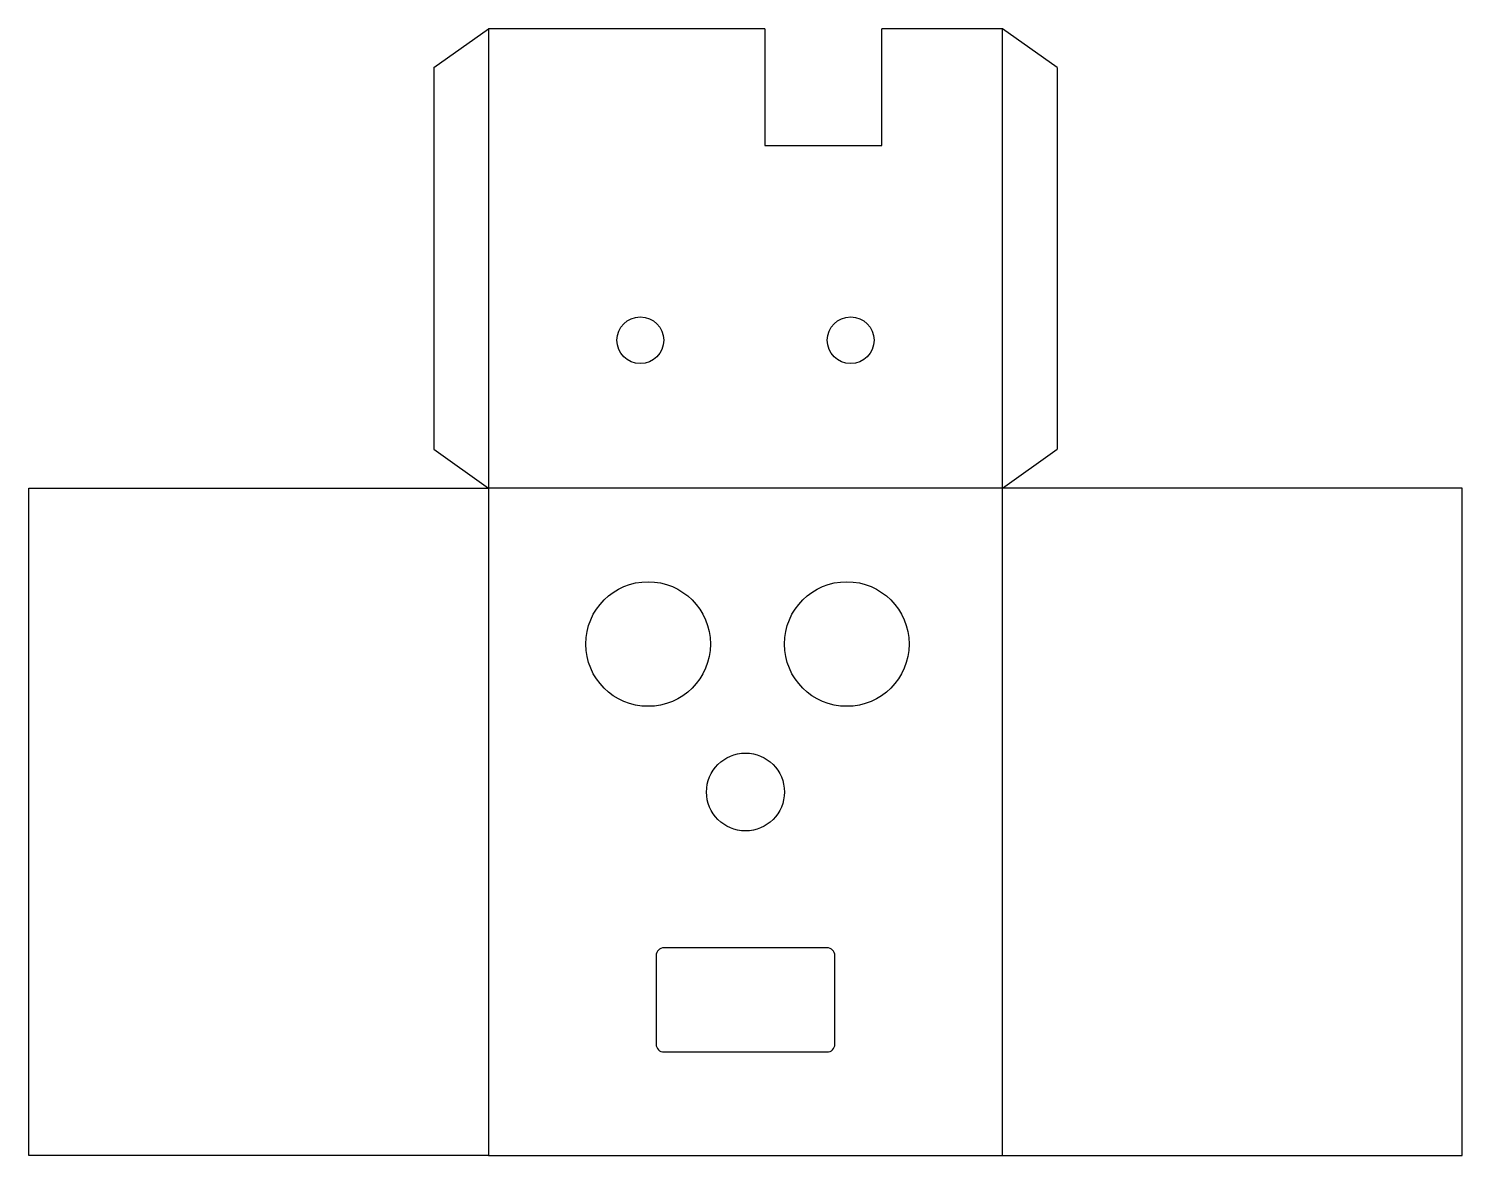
# Model space of a CAD drawing. Header units: millimetres. Extents: x 15 to 199, y 16 to 161.
import ezdxf

# ---------------------------------------------------------------- set-up
doc = ezdxf.new("R2010")
doc.units = ezdxf.units.MM
doc.header["$MEASUREMENT"] = 0
for name, color, linetype, true_color in [('TAGLIO dopo', 178, 'Continuous', 0x000000), ('TAGLIO prima', 5, 'Continuous', 0x0000ff), ('TRATTEGGIO', 6, 'Continuous', 0xff00ff)]:
    doc.layers.add(name, color=color, linetype=linetype, true_color=true_color)

msp = doc.modelspace()

# ---------------------------------------------------------------- linework, layer by layer
at = {"layer": 'TAGLIO dopo'}
for p, q in [((67.39, 156.05), (74.39, 161.05)), ((109.89, 161.05), (74.39, 161.05)), ((109.89, 161.05), (109.89, 146.05)), ((140.39, 161.05), (124.89, 161.05)), ((124.89, 146.05), (124.89, 161.05)), ((147.39, 156.05), (140.39, 161.05)), ((67.39, 156.05), (67.39, 107.05)), ((147.39, 156.05), (147.39, 107.05)), ((109.89, 146.05), (124.89, 146.05)), ((67.39, 107.05), (74.39, 102.05)), ((140.39, 102.05), (147.39, 107.05)), ((15.39, 102.05), (74.39, 102.05)), ((15.39, 16.4), (15.39, 102.05)), ((199.39, 102.05), (140.39, 102.05)), ((199.39, 16.4), (199.39, 102.05)), ((74.39, 16.4), (15.39, 16.4)), ((74.39, 16.4), (140.39, 16.4)), ((140.39, 16.4), (199.39, 16.4))]:
    msp.add_line(p, q, dxfattribs=at)
at = {"layer": 'TAGLIO prima'}
for p, q in [((117.86, 43.05), (96.92, 43.05)), ((95.92, 42.05), (95.92, 30.67)), ((118.86, 30.67), (118.86, 42.05)), ((96.92, 29.67), (117.86, 29.67))]:
    msp.add_line(p, q, dxfattribs=at)
for centre, radius in [((93.89, 121.05), 3), ((120.89, 121.05), 3), ((94.89, 82.05), 8), ((120.39, 82.05), 8), ((107.39, 63.05), 5)]:
    msp.add_circle(centre, radius, dxfattribs=at)
for centre, start, end in [((96.92, 42.05), 90, 180), ((117.86, 42.05), 0, 90), ((96.92, 30.67), 180, 270), ((117.86, 30.67), 270, 0)]:
    msp.add_arc(centre, 1, start, end, dxfattribs=at)
at = {"layer": 'TRATTEGGIO'}
for p, q in [((74.39, 161.05), (74.39, 102.05)), ((140.39, 102.05), (140.39, 161.05)), ((74.39, 102.05), (74.39, 16.4)), ((140.39, 102.05), (74.39, 102.05)), ((140.39, 16.4), (140.39, 102.05))]:
    msp.add_line(p, q, dxfattribs=at)

doc.saveas('drawing.dxf')
